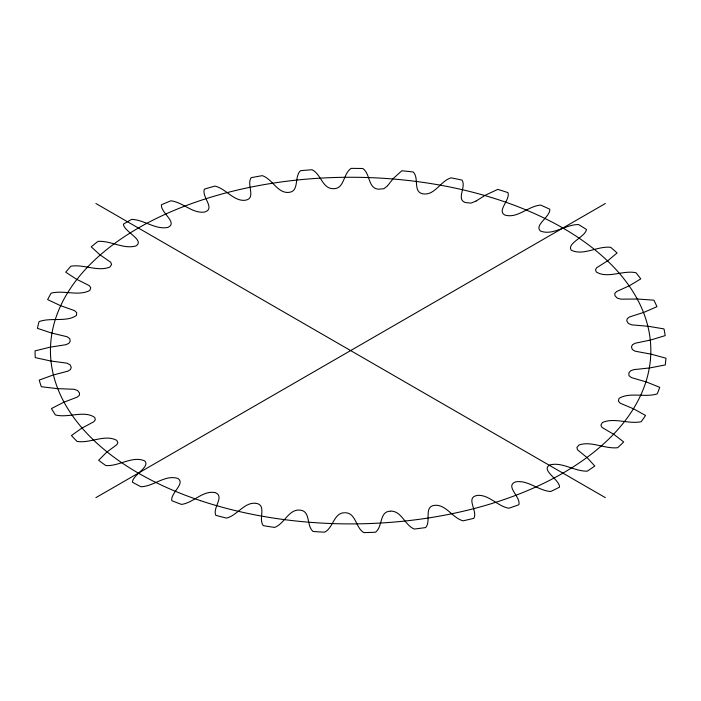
<?xml version="1.0" encoding="UTF-8"?>
<svg xmlns="http://www.w3.org/2000/svg" width="701" height="701" viewBox="0 0 701 701"><rect width="100%" height="100%" fill="white"/><g stroke="black" fill="none" stroke-linecap="round" stroke-linejoin="round"><path stroke-width="1.05" d="M387.784 185.476L393.331 178.431L401.769 170.781A315.59 182.207 0 0 1 413.257 171.999C419.294 178.142 412.942 191.391 422.344 193.739A19.733 11.391 0 0 0 422.948 193.835C434.883 195.737 440.386 180.989 451.067 177.844A315.59 182.207 0 0 1 462.064 180.113C466.428 187.018 456.158 199.11 464.991 202.414A19.733 11.391 0 0 0 465.56 202.563L470.993 203.115L476.023 201.073M387.565 185.844L383.92 188.7L378.461 189.174A19.733 11.391 0 0 1 377.839 189.13C367.955 187.763 370.347 173.717 362.829 168.512A315.59 182.207 0 0 0 351.157 168.38C343.017 173.524 344.612 189.13 333.255 188.683A19.733 11.391 0 0 1 332.633 188.7C322.241 188.078 320.909 174.041 312.085 169.738A315.59 182.207 0 0 0 300.519 170.685C293.912 176.81 299.721 191.846 288.497 192.389A19.733 11.391 0 0 1 287.883 192.468C276.921 192.512 272.347 179.053 262.34 175.653A315.59 182.207 0 0 0 251.186 177.66C246.2 184.591 256.548 198.567 245.35 200.197A19.733 11.391 0 0 1 244.772 200.328C233.223 201.091 225.924 188.551 214.883 186.098A315.59 182.207 0 0 0 204.429 189.112C201.301 196.674 215.654 208.583 204.937 211.895A19.733 11.391 0 0 1 204.394 212.079C192.363 213.656 182.83 202.239 170.939 200.801A315.59 182.207 0 0 0 161.467 204.745C160.24 212.385 177.993 222.541 168.284 227.185A19.733 11.391 0 0 1 167.802 227.413C155.473 229.937 144.152 219.72 131.648 219.378A315.59 182.207 0 0 0 123.394 224.145C123.875 231.514 144.608 239.891 136.362 245.665A19.733 11.391 0 0 1 135.95 245.946C123.578 249.503 110.863 240.539 98.035 241.363A315.59 182.207 0 0 0 91.209 246.831L99.831 254.726L110.697 262.227L111.608 264.549L109.987 266.871A19.733 11.391 0 0 1 109.663 267.177C97.579 271.848 83.796 264.146 70.959 266.17A315.59 182.207 0 0 0 65.736 272.198L76.453 279.2L89.255 285.596L90.797 287.796L89.851 290.24A19.733 11.391 0 0 1 89.605 290.582C78.205 296.392 63.633 289.907 51.129 293.167A315.59 182.207 0 0 0 47.65 299.599L60.172 305.513L74.586 310.639L76.716 312.672L76.462 315.178A19.733 11.391 0 0 1 76.321 315.529C66.499 322.416 50.595 317.22 39.054 321.645A315.59 182.207 0 0 0 37.416 328.322L51.41 333.001L67.068 336.725L69.732 338.539L70.179 341.028A19.733 11.391 0 0 1 70.135 341.387L68.803 343.394L65.868 344.708L49.92 347.205L35.05 350.877A315.59 182.207 0 0 0 35.287 357.624L50.402 360.945L66.884 363.162L70.03 364.704L71.151 367.122A19.733 11.391 0 0 1 71.213 367.49L70.459 369.585L67.918 371.153L52.882 375.105L39.221 380.1A315.59 182.207 0 0 0 41.324 386.733L57.167 388.617L74.061 389.283L77.583 390.51L79.371 392.797A19.733 11.391 0 0 1 79.528 393.147L79.371 395.285L77.294 397.073L63.546 402.356L51.453 408.56A315.59 182.207 0 0 0 55.379 414.913C67.682 418.348 84.216 410.024 94.609 417.375A19.733 11.391 0 0 1 94.863 417.7L95.301 419.829L93.759 421.783L81.649 428.276L71.441 435.514A315.59 182.207 0 0 0 77.075 441.428C90.105 443.584 104.572 434.033 116.489 440.219A19.733 11.391 0 0 1 116.83 440.526L117.847 442.576L116.865 444.653L106.718 452.18L98.657 460.277A315.59 182.207 0 0 0 105.86 465.587C118.89 466.472 132.025 455.676 144.424 460.741A19.733 11.391 0 0 1 144.844 461.013C150.4 467.059 132.866 474.7 132.393 482.192A315.59 182.207 0 0 0 140.98 486.766C153.685 486.424 165.164 474.402 177.703 478.415A19.733 11.391 0 0 1 178.194 478.643C185.362 483.734 170.343 493.153 171.789 500.698A315.59 182.207 0 0 0 181.533 504.413C193.397 502.819 202.589 490.42 214.725 492.54M476.145 200.977L485.556 195.097L497.754 189.384A315.59 182.207 0 0 1 507.988 192.635C510.407 200.004 496.825 210.572 504.676 214.927A19.733 11.391 0 0 0 505.202 215.128C517.697 218.659 528.203 206.033 540.637 205.095A315.59 182.207 0 0 1 549.829 209.257C550.285 216.933 534.039 225.109 540.375 230.944A19.733 11.391 0 0 0 540.83 231.19C553.334 235.729 565.689 224.302 578.597 224.574A315.59 182.207 0 0 1 586.518 229.534C585.055 237.043 566.723 243.37 571.157 250.064A19.733 11.391 0 0 0 571.543 250.353C583.749 255.97 597.576 245.797 610.659 247.322A315.59 182.207 0 0 1 617.099 252.947L607.925 260.641L596.761 267.668L595.5 269.692L596.227 271.795A19.733 11.391 0 0 0 596.525 272.111C607.758 278.919 623.25 269.911 635.973 272.742A315.59 182.207 0 0 1 640.775 278.893L629.586 285.631L616.617 291.537L614.803 293.412L614.935 295.559A19.733 11.391 0 0 0 615.145 295.901L617.239 298.091L620.928 299.152L637.857 299.038L653.91 300.177A315.59 182.207 0 0 1 656.933 306.688L644.017 312.304L629.577 316.94L627.264 318.622L626.808 320.743A19.733 11.391 0 0 0 626.913 321.102L628.368 323.459L631.715 324.852L648.46 326.307L663.987 328.909A315.59 182.207 0 0 1 665.161 335.621L650.852 339.967L635.308 343.201L632.556 344.655L631.513 346.706A19.733 11.391 0 0 0 631.522 347.074L632.311 349.536L635.22 351.219L651.343 354.198L665.95 358.211A315.59 182.207 0 0 1 665.249 364.949L649.915 367.911L633.669 369.664L630.558 370.838L628.955 372.774A19.733 11.391 0 0 0 628.858 373.134L628.955 375.631L631.364 377.567L646.445 382.001L659.746 387.32A315.59 182.207 0 0 1 657.179 393.892C644.981 397.756 630.085 391.877 619.185 398.264A19.733 11.391 0 0 0 618.992 398.606L618.387 401.086L620.227 403.215L633.888 408.99L645.533 415.465A315.59 182.207 0 0 1 641.178 421.722C628.464 424.368 614.242 417.261 602.457 422.51A19.733 11.391 0 0 0 602.177 422.834L600.888 425.227L602.115 427.496L613.988 434.471L623.688 441.937A315.59 182.207 0 0 1 617.642 447.711C604.77 449.131 591.478 440.789 579.21 444.907A19.733 11.391 0 0 0 578.842 445.196L576.905 447.44L577.484 449.797L587.272 457.771L594.772 466.042A315.59 182.207 0 0 1 587.201 471.177C574.496 471.414 562.439 461.828 550.048 464.851A19.733 11.391 0 0 0 549.593 465.105C540.497 470.091 559.88 479.756 559.529 487.16A315.59 182.207 0 0 1 550.627 491.524C538.403 490.63 527.923 479.808 515.717 481.841A19.733 11.391 0 0 0 515.2 482.051C504.948 486.275 521.053 496.965 518.871 504.738A315.59 182.207 0 0 1 508.882 508.225C497.386 506.262 488.912 494.275 477.109 495.423A19.733 11.391 0 0 0 476.54 495.589C465.517 498.017 477.942 511.029 473.867 518.319A315.59 182.207 0 0 1 463.028 520.834C452.487 517.899 446.484 504.878 435.225 505.263A19.733 11.391 0 0 0 434.62 505.368C423.483 506.56 431.43 520.966 425.665 527.564A315.59 182.207 0 0 1 414.265 529.045C404.836 525.189 401.822 511.388 391.149 511.09A19.733 11.391 0 0 0 390.527 511.143M95.914 497.64L605.357 203.518M390.115 511.178C379.241 511.607 382.86 526.661 375.517 532.217A315.59 182.207 0 0 1 363.863 532.62C355.679 527.879 356.152 513.745 346.031 512.764A19.733 11.391 0 0 0 345.4 512.755M344.559 512.746C333.772 512.808 333.396 527.616 324.729 532.164A315.59 182.207 0 0 1 313.11 531.489C306.311 525.82 310.674 512.054 301.027 510.24A19.733 11.391 0 0 0 300.405 510.17C288.654 508.628 284.72 523.761 274.617 527.415A315.59 182.207 0 0 1 263.331 525.671C258.091 519.178 266.468 506.218 257.302 503.581A19.733 11.391 0 0 0 256.715 503.449L256.321 503.371M255.926 503.292C244.211 501.969 237.437 515.445 226.467 518.083A315.59 182.207 0 0 1 215.812 515.323C212.385 508.05 224.408 496.991 216.004 492.952A19.733 11.391 0 0 0 215.461 492.777L215.093 492.663M95.914 203.518L605.357 497.64M200.539 500.672A300.194 173.313 0 0 0 650.835 350.579A300.194 173.313 0 0 0 200.539 200.486A300.194 173.313 0 0 0 200.539 500.672"/></g></svg>
